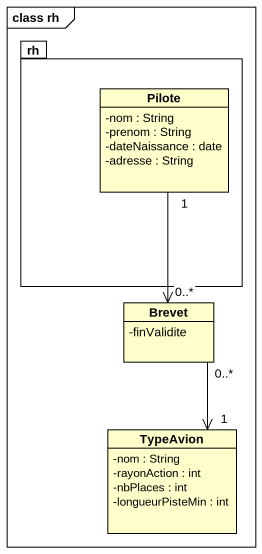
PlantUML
@startuml
mainframe class rh
hide circle
hide empty members
skinparam classAttributeIconSize 0
package rh {
  class Pilote {
    -nom : String
    -prenom : String
    -dateNaissance : date
    -adresse : String
  }
}
class Brevet {
  -finValidite
}
class TypeAvion {
  -nom : String
  -rayonAction : int
  -nbPlaces : int
  -longueurPisteMin : int
}
Pilote "1" --> "0..*" Brevet
Brevet "0..*" --> "1" TypeAvion
@enduml
